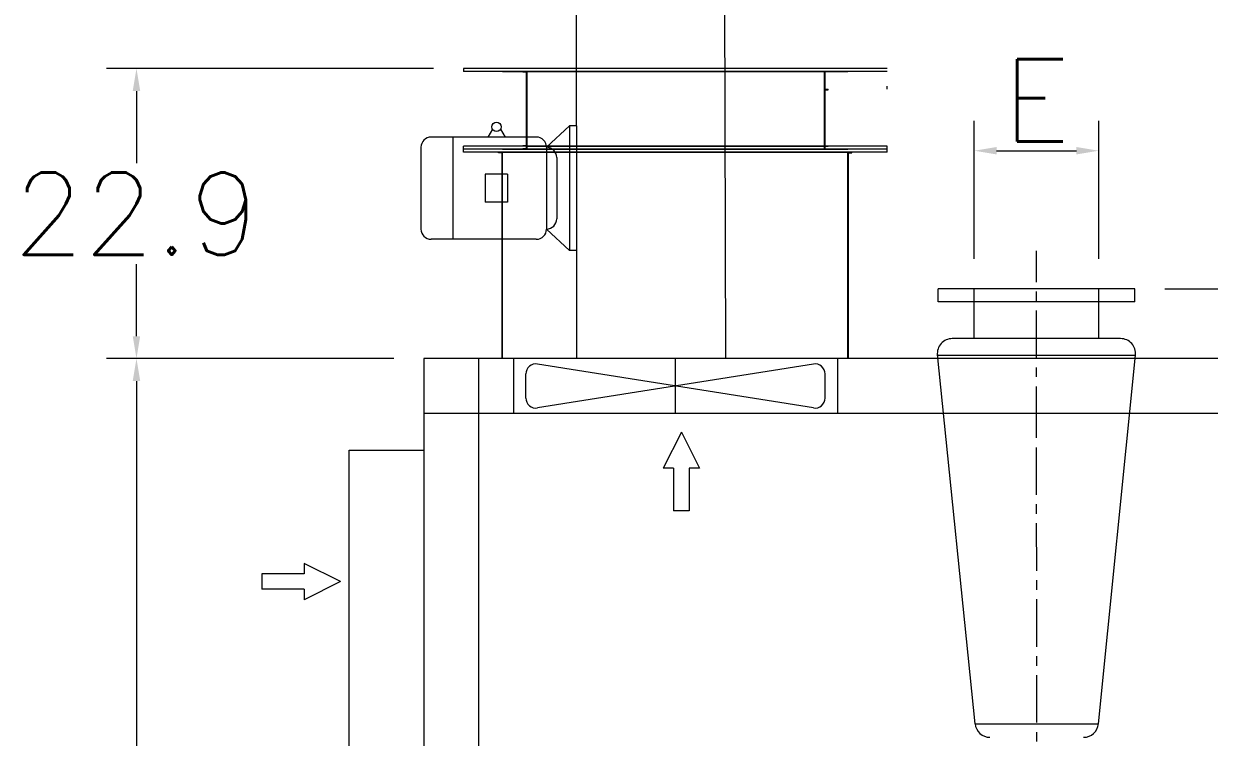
# Model space of a CAD drawing. Header units: inches. Extents: x 76 to 22091, y 292 to 17065.
# Drawn here: x 3361 to 5739, y 14014 to 15446 of the extents above; entities that cross this region are included whole.
import ezdxf

# ---------------------------------------------------------------- set-up
doc = ezdxf.new("R2010")
doc.units = ezdxf.units.IN
doc.header["$MEASUREMENT"] = 0
doc.linetypes.add('CENTER', pattern=[50.8, 31.75, -6.35, 6.35, -6.35])
doc.layers.get('Defpoints').update_dxf_attribs({"lineweight": 5})
doc.layers.add('CAXA0', color=7, linetype='Continuous', lineweight=5)
doc.layers.add('CAXA1', color=5, linetype='CENTER', lineweight=5)
doc.styles.add('Roman', font='romans')
doc.styles.get("Standard").update_dxf_attribs({"font": 'arial.ttf'})
doc.dimstyles.new('ISO-25', dxfattribs={"dimscale": 30, "dimtxt": 1.5, "dimasz": 1.5, "dimexe": 2, "dimexo": 2, "dimtad": 1, "dimtih": 1, "dimtoh": 1, "dimdec": 1, "dimlfac": 0.03937, "dimdsep": 46, "dimtxsty": 'Standard', "dimcen": 2.5, "dimclrd": 7, "dimclre": 7, "dimclrt": 7, "dimadec": 0, "dimazin": 0, "dimtfac": 1, "dimtdec": 1, "dimtmove": 0, "dimatfit": 3, "dimfxl": 1, "dimlwd": 5, "dimlwe": 5, "dimarcsym": 0})

# ---------------------------------------------------------------- blocks, each defined once
blk = doc.blocks.new('*D14')
at = {"color": 7, "linetype": 'Continuous', "lineweight": 5, "transparency": 16777216}
for p, q in [((4182.9, 15355.7), (3527, 15355.7)), ((3587, 15310.7), (3587, 15166)), ((3587, 14818.7), (3587, 14963.5)), ((4103.4, 14773.7), (3527, 14773.7))]:
    blk.add_line(p, q, dxfattribs=at)
at = {"color": 7, "transparency": 16777216}
for points in [[(3579.5, 15310.7), (3594.5, 15310.7), (3587, 15355.7)], [(3579.5, 14818.7), (3594.5, 14818.7), (3587, 14773.7)]]:
    blk.add_solid(points, dxfattribs=at)
at = {"layer": 'Defpoints', "color": 0, "transparency": 16777216}
for p in [(4242.9, 15355.7), (3587, 14773.7), (4163.4, 14773.7)]:
    blk.add_point(p, dxfattribs=at)
at = {"color": 7, "lineweight": 5, "transparency": 16777216, "insert": (3587, 15064.7), "char_height": 165, "attachment_point": 5, "style": 'Roman'}
blk.add_mtext('22.9', dxfattribs=at)
blk = doc.blocks.new('*D15')
at = {"color": 7, "linetype": 'Continuous', "lineweight": 5, "transparency": 16777216}
for p, q in [((4103.4, 14773.7), (3527, 14773.7)), ((3587, 14728.7), (3587, 13499.8)), ((3587, 12718.7), (3587, 13297.3)), ((4003.4, 12673.7), (3527, 12673.7))]:
    blk.add_line(p, q, dxfattribs=at)
at = {"color": 7, "transparency": 16777216}
for points in [[(3579.5, 14728.7), (3594.5, 14728.7), (3587, 14773.7)], [(3579.5, 12718.7), (3594.5, 12718.7), (3587, 12673.7)]]:
    blk.add_solid(points, dxfattribs=at)
at = {"layer": 'Defpoints', "color": 0, "transparency": 16777216}
for p in [(4163.4, 14773.7), (3587, 12673.7), (4063.4, 12673.7)]:
    blk.add_point(p, dxfattribs=at)
at = {"color": 7, "lineweight": 5, "transparency": 16777216, "insert": (3587, 13398.6), "char_height": 165, "attachment_point": 5, "style": 'Roman'}
blk.add_mtext('82.7', dxfattribs=at)
blk = doc.blocks.new('*D16')
at = {"color": 7, "linetype": 'Continuous', "lineweight": 5, "transparency": 16777216}
for p, q in [((5650.2, 14913.7), (6763.9, 14913.7)), ((6703.9, 14868.7), (6703.9, 13712.1)), ((6703.9, 12718.7), (6703.9, 13509.6)), ((6560.7, 12673.7), (6763.9, 12673.7))]:
    blk.add_line(p, q, dxfattribs=at)
at = {"color": 7, "transparency": 16777216}
for points in [[(6696.4, 14868.7), (6711.4, 14868.7), (6703.9, 14913.7)], [(6696.4, 12718.7), (6711.4, 12718.7), (6703.9, 12673.7)]]:
    blk.add_solid(points, dxfattribs=at)
at = {"layer": 'Defpoints', "color": 0, "transparency": 16777216}
for p in [(5590.2, 14913.7), (6500.7, 12673.7), (6703.9, 12673.7)]:
    blk.add_point(p, dxfattribs=at)
at = {"color": 7, "lineweight": 5, "transparency": 16777216, "insert": (6703.9, 13610.8), "char_height": 165, "attachment_point": 5, "style": 'Roman'}
blk.add_mtext('88.2', dxfattribs=at)
blk = doc.blocks.new('*D4')
at = {"color": 7, "linetype": 'Continuous', "lineweight": 5, "transparency": 16777216}
for p, q in [((5267.7, 14973.7), (5267.7, 15250.9)), ((5517.7, 14973.7), (5517.7, 15250.9)), ((5312.7, 15190.9), (5472.7, 15190.9))]:
    blk.add_line(p, q, dxfattribs=at)
at = {"color": 7, "transparency": 16777216}
for points in [[(5312.7, 15198.4), (5312.7, 15183.4), (5267.7, 15190.9)], [(5472.7, 15198.4), (5472.7, 15183.4), (5517.7, 15190.9)]]:
    blk.add_solid(points, dxfattribs=at)
at = {"layer": 'Defpoints', "color": 0, "transparency": 16777216}
for p in [(5517.7, 15190.9), (5267.7, 14913.7), (5517.7, 14913.7)]:
    blk.add_point(p, dxfattribs=at)
at = {"color": 7, "lineweight": 5, "transparency": 16777216, "insert": (5392.7, 15292.2), "char_height": 165, "attachment_point": 5, "style": 'Roman'}
blk.add_mtext('E', dxfattribs=at)

msp = doc.modelspace()

# ---------------------------------------------------------------- linework, layer by layer
at = {"color": 7, "lineweight": 5}
for p, q in [((4469.73, 15240.73), (4469.73, 15499.73)), ((4769.69, 14773.73), (4767.48, 15499.73)), ((4301.23, 15234.06), (4291.81, 15218.23)), ((4317.39, 15234.06), (4326.81, 15218.23)), ((4455.73, 15240.73), (4409.65, 15197.73)), ((4469.73, 15240.73), (4455.73, 15240.73)), ((4455.73, 15240.73), (4455.73, 14990.73)), ((4469.73, 15240.73), (4469.73, 14773.73)), ((4389.15, 15218.23), (4178.23, 15218.23)), ((4221.73, 15218.23), (4221.73, 15013.23)), ((4157.73, 15197.73), (4157.73, 15033.73)), ((4409.65, 15197.73), (4409.65, 15033.73)), ((4430.15, 15177.23), (4430.15, 15054.23)), ((4331.71, 15143.73), (4286.91, 15143.73)), ((4286.91, 15143.73), (4286.91, 15087.73)), ((4331.71, 15143.73), (4331.71, 15087.73)), ((4331.71, 15087.73), (4286.91, 15087.73)), ((4455.73, 14990.73), (4409.65, 15033.73)), ((4389.15, 15013.23), (4178.23, 15013.23)), ((4469.73, 14990.73), (4455.73, 14990.73))]:
    msp.add_line(p, q, dxfattribs=at)
at = {"color": 7, "linetype": 'Continuous', "lineweight": 5, "ltscale": 15}
for p, q in [((5092.91, 15355.73), (4242.91, 15355.73)), ((5092.91, 15349.73), (4242.91, 15349.73)), ((4321.41, 15349.73), (5014.41, 15349.73)), ((4361.91, 15348.73), (4361.91, 15349.73)), ((4368.91, 15348.73), (4361.91, 15348.73)), ((4367.91, 15349.73), (4967.91, 15349.73)), ((4368.91, 15348.73), (4368.91, 15200.73)), ((4369.91, 15349.73), (4369.91, 15199.73)), ((4966.91, 15349.73), (4966.91, 15199.73)), ((4967.91, 15348.73), (4967.91, 15200.73)), ((5092.91, 15314.41), (5092.91, 15320.41)), ((4966.91, 15314.41), (4974.91, 15314.41)), ((4967.91, 15313.41), (4974.91, 15313.41)), ((4974.91, 15313.41), (4974.91, 15314.41)), ((4369.91, 15250.73), (4368.91, 15250.73)), ((4966.91, 15250.73), (4967.91, 15250.73)), ((4369.91, 15244.73), (4368.91, 15244.73)), ((4368.91, 15244.73), (4368.91, 15194.73)), ((4369.91, 15244.73), (4369.91, 15193.73)), ((4966.91, 15244.73), (4967.91, 15244.73)), ((4966.91, 15244.73), (4966.91, 15193.73)), ((4967.91, 15244.73), (4967.91, 15194.73)), ((5092.91, 15199.73), (4242.91, 15199.73)), ((4242.91, 15193.73), (4242.91, 15199.73)), ((4368.91, 15200.73), (4361.91, 15200.73)), ((4361.91, 15200.73), (4361.91, 15199.73)), ((4369.91, 15199.73), (4361.91, 15199.73)), ((4368.91, 15199.73), (4966.91, 15199.73)), ((4966.91, 15199.73), (4974.91, 15199.73)), ((4967.91, 15200.73), (4974.91, 15200.73)), ((4974.91, 15200.73), (4974.91, 15199.73)), ((5092.91, 15193.73), (5092.91, 15199.73)), ((5092.91, 15193.73), (4242.91, 15193.73)), ((5092.91, 15193.73), (4242.91, 15193.73)), ((4242.91, 15187.73), (4242.91, 15193.73)), ((5092.91, 15187.73), (4242.91, 15187.73)), ((4321.41, 15187.73), (4313.41, 15187.73)), ((4313.41, 15186.73), (4313.41, 15187.73)), ((4321.41, 15187.73), (4313.41, 15187.73)), ((4313.41, 15186.73), (4313.41, 15187.73)), ((4320.41, 15186.73), (4313.41, 15186.73)), ((4320.41, 15186.73), (4313.41, 15186.73)), ((4320.41, 14773.73), (4320.41, 15186.73)), ((4321.41, 15193.73), (5014.41, 15193.73)), ((4321.41, 15187.73), (5014.41, 15187.73)), ((4321.41, 14773.73), (4321.41, 15187.73)), ((4368.91, 15194.73), (4361.91, 15194.73)), ((4361.91, 15194.73), (4361.91, 15193.73)), ((4369.91, 15193.73), (4361.91, 15193.73)), ((4368.91, 15193.73), (4966.91, 15193.73)), ((4966.91, 15193.73), (4974.91, 15193.73)), ((4967.91, 15194.73), (4974.91, 15194.73)), ((4974.91, 15194.73), (4974.91, 15193.73)), ((5014.41, 15187.73), (5022.41, 15187.73)), ((5014.41, 14773.73), (5014.41, 15187.73)), ((5015.41, 15186.73), (5022.41, 15186.73)), ((5015.41, 14773.73), (5015.41, 15186.73)), ((5022.41, 15186.73), (5022.41, 15187.73)), ((5092.91, 15187.73), (5092.91, 15193.73)), ((4163.41, 14773.73), (4163.41, 12673.73)), ((6263.41, 14773.73), (4163.41, 14773.73)), ((4273.41, 14773.73), (4273.41, 12673.73)), ((4343.41, 14773.73), (4343.41, 14663.73)), ((4668.41, 14663.73), (4668.41, 14773.73)), ((4993.41, 14773.73), (4993.41, 14663.73)), ((4945.27, 14674.68), (4391.55, 14762.78)), ((4945.27, 14762.78), (4391.55, 14674.68)), ((4368.41, 14694.43), (4368.41, 14743.03)), ((4968.41, 14694.43), (4968.41, 14743.03)), ((6263.41, 14663.73), (4163.41, 14663.73)), ((4680.19, 14626.33), (4643.57, 14553.73)), ((4680.19, 14626.33), (4716.8, 14553.73)), ((4013.41, 12829.73), (4013.41, 14589.73)), ((4013.41, 14589.73), (4163.41, 14589.73)), ((4664.76, 14553.73), (4643.57, 14553.73)), ((4664.76, 14553.73), (4664.76, 14468.53)), ((4716.8, 14553.73), (4695.61, 14553.73)), ((4695.61, 14553.73), (4695.61, 14468.53)), ((4695.61, 14468.53), (4664.76, 14468.53)), ((3996.14, 14326.13), (3923.54, 14362.74)), ((3923.54, 14362.74), (3923.54, 14341.55)), ((3923.54, 14341.55), (3838.34, 14341.55)), ((3838.34, 14341.55), (3838.34, 14310.7)), ((3996.14, 14326.13), (3923.54, 14289.51)), ((3923.54, 14310.7), (3838.34, 14310.7)), ((3923.54, 14310.7), (3923.54, 14289.51))]:
    msp.add_line(p, q, dxfattribs=at)
at = {"color": 7, "linetype": 'Continuous', "lineweight": 5}
msp.add_line((4242.91, 15355.73), (4242.91, 15349.73), dxfattribs=at)
at = {"color": 7, "lineweight": 5}
msp.add_circle((4309.31, 15238.73), 9.33, dxfattribs=at)
for centre, start, end in [((4178.23, 15197.73), 90, 180), ((4389.15, 15197.73), 0, 90), ((4409.65, 15177.23), 0, 90), ((4178.23, 15033.73), 180, 270), ((4389.15, 15033.73), 270, 0), ((4409.65, 15054.23), 270, 0)]:
    msp.add_arc(centre, 20.5, start, end, dxfattribs=at)
at = {"color": 7, "linetype": 'Continuous', "lineweight": 5, "ltscale": 15}
for centre, start, end in [((4388.41, 14743.03), 80.95922, 180), ((4948.41, 14743.03), 0, 99.04078), ((4388.41, 14694.43), 180, 279.04078), ((4948.41, 14694.43), 260.95922, 0)]:
    msp.add_arc(centre, 20, start, end, dxfattribs=at)
at = {"layer": 'CAXA0', "color": 7, "linetype": 'Continuous', "lineweight": 5}
for p, q in [((5590.19, 14913.72), (5195.19, 14913.72)), ((5195.19, 14887.72), (5195.19, 14913.72)), ((5267.69, 14813.72), (5267.69, 14913.72)), ((5517.69, 14813.72), (5517.69, 14913.72)), ((5590.19, 14887.72), (5590.19, 14913.72)), ((5590.19, 14887.72), (5195.19, 14887.72)), ((5561.6, 14813.72), (5223.78, 14813.72)), ((5269.57, 14040.61), (5193.83, 14782.02)), ((5193.94, 14780.61), (5591.44, 14780.61)), ((5517.07, 14040.61), (5591.44, 14780.61)), ((5269.57, 14040.61), (5517.07, 14040.61))]:
    msp.add_line(p, q, dxfattribs=at)
for centre, start, end in [((5223.78, 14783.72), 90, 185.94686), ((5561.6, 14783.72), 354.05314, 90), ((5299.41, 14043.72), 185.94686, 270), ((5487.23, 14043.72), 270, 354.05314)]:
    msp.add_arc(centre, 30, start, end, dxfattribs=at)
at = {"layer": 'CAXA1', "linetype": 'CENTER', "lineweight": 5, "ltscale": 3}
for p, q in [((5392.9, 14622.53), (5392.64, 14989.96)), ((5393.43, 13890.74), (5392.9, 14622.53))]:
    msp.add_line(p, q, dxfattribs=at)

# ---------------------------------------------------------------- dimensions: what is measured, and where the dimension line sits
at = {"color": 7, "lineweight": 5}
dim = msp.add_linear_dim(base=(5517.69, 15190.92), p1=(5267.69, 14913.72), p2=(5517.69, 14913.72), text='E', dimstyle='ISO-25', override={"dimtxt": 5.5, "dimpost": '\\X', "dimtxsty": 'Roman', "dimtmove": 1}, dxfattribs=at)
dim.commit()
dim.dimension.update_dxf_attribs({"geometry": '*D4', "text_midpoint": (5392.69, 15190.92), "dimtype": 160})
dim = msp.add_linear_dim(base=(3587.03, 14773.73), p1=(4242.91, 15355.73), p2=(4163.41, 14773.73), angle=90, dimstyle='ISO-25', override={"dimtxt": 5.5, "dimpost": '\\X', "dimtxsty": 'Roman', "dimtmove": 1}, dxfattribs=at)
dim.commit()
dim.dimension.update_dxf_attribs({"geometry": '*D14', "text_midpoint": (3587.03, 15064.73)})
for base, p1, p2, picture, middle in [((6703.9, 12673.73), (5590.19, 14913.72), (6500.66, 12673.73), '*D16', (6703.9, 13610.83)), ((3587.03, 12673.73), (4163.41, 14773.73), (4063.41, 12673.73), '*D15', (3587.03, 13398.56))]:
    dim = msp.add_linear_dim(base=base, p1=p1, p2=p2, angle=90, dimstyle='ISO-25', override={"dimtxt": 5.5, "dimpost": '\\X', "dimtxsty": 'Roman', "dimtmove": 1}, dxfattribs=at)
    dim.commit()
    dim.dimension.update_dxf_attribs({"geometry": picture, "text_midpoint": middle, "dimtype": 160})

doc.saveas('drawing.dxf')
